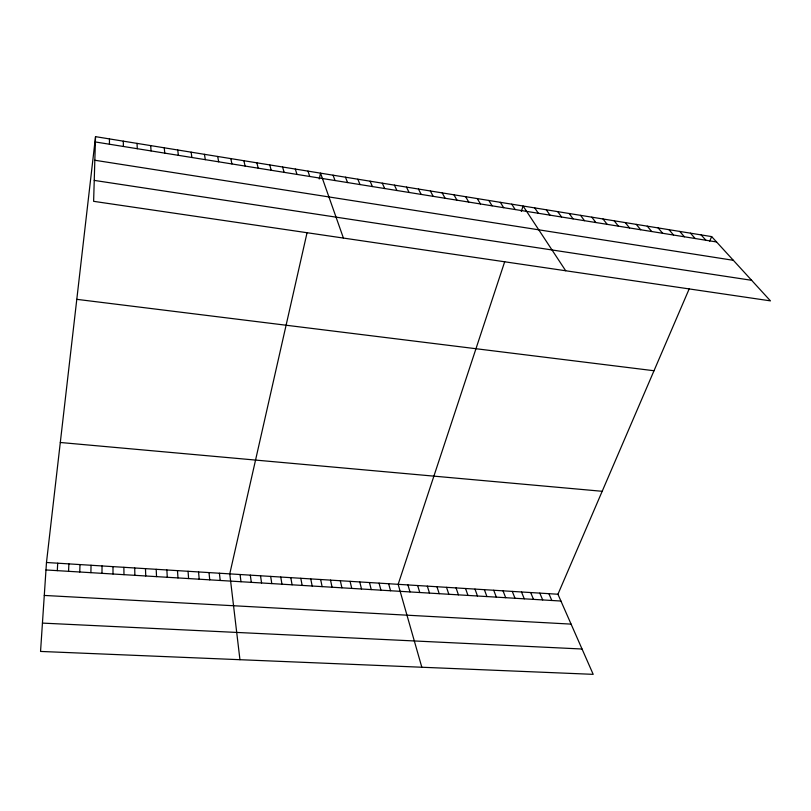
<?xml version="1.0" encoding="UTF-8"?>
<svg xmlns="http://www.w3.org/2000/svg" width="811" height="811" viewBox="0 0 811 811"><rect width="100%" height="100%" fill="white"/><g stroke="black" fill="none" stroke-linecap="round" stroke-linejoin="round"><path stroke-width="1.22" d="M109.434 144.226L109.455 138.914M101.973 573.336L102.044 565.946M90.893 572.667L91.045 565.267M95.536 136.654L93.62 201.331L770.45 300.871L711.663 236.609L95.536 136.654L46.48 562.499L40.55 651.436L593.196 674.346L557.938 594.24L689.208 288.838M79.752 571.998L79.995 564.578M68.56 571.329L68.884 563.888M57.297 570.65L57.713 563.199M307.075 232.625L229.766 573.874L239.944 659.698M319.23 178.988L320.548 173.159L343.418 238.069M504.706 261.7L398.16 584.325L421.821 667.24M521.291 211.468L523.095 206.014L565.693 270.752M709.706 241.151L711.663 236.609M42.436 623.101L582.045 649.013M44.281 595.436L571.086 624.115M45.984 569.961L560.918 601.032M46.48 562.499L557.938 594.24M60.308 442.492L602.188 491.294M76.792 299.34L654.001 370.739M94.238 180.397L751.635 280.302M94.836 160.254L733.337 260.311M95.374 141.966L716.559 241.962M701.079 234.886L705.905 240.249M690.435 233.162L695.189 238.525M679.73 231.429L684.413 236.792M668.974 229.675L673.576 235.048M658.137 227.921L662.668 233.284M647.249 226.157L651.699 231.52M636.29 224.383L640.67 229.746M625.271 222.589L629.569 227.962M614.191 220.795L618.408 226.157M603.039 218.98L607.175 224.353M591.817 217.166L595.872 222.538M580.534 215.331L584.508 220.704M569.19 213.496L573.073 218.869M557.765 211.641L561.567 217.013M546.279 209.775L549.99 215.148M534.723 207.9L538.342 213.273M511.741 204.169L515.188 209.542M500.326 202.324L503.682 207.697M488.83 200.459L492.105 205.832M477.273 198.583L480.457 203.956M465.656 196.698L468.738 202.071M453.957 194.802L456.948 200.175M442.198 192.886L445.097 198.259M430.357 190.97L433.165 196.343M418.456 189.034L421.162 194.407M406.473 187.098L409.079 192.46M394.42 185.141L396.934 190.504M382.295 183.174L384.708 188.537M548.895 593.682L551.825 600.485M370.1 181.198L372.411 186.56M539.802 593.115L542.691 599.927M530.678 592.547L533.506 599.38M357.823 179.201L360.033 184.563M521.503 591.979L524.281 598.822M512.288 591.412L515.005 598.254M345.476 177.203L347.574 182.566M503.033 590.834L505.689 597.697M493.727 590.256L496.322 597.129M333.047 175.186L335.044 180.549M484.38 589.678L486.924 596.561M474.982 589.09L477.466 595.994M465.544 588.512L467.967 595.416M456.056 587.914L458.428 594.848M446.526 587.326L448.828 594.27M307.967 171.111L309.751 176.474M436.947 586.728L439.197 593.682M427.326 586.14L429.506 593.105M295.316 169.063L296.978 174.416M417.645 585.532L419.774 592.517M407.933 584.934L409.991 591.918M282.573 166.995L284.134 172.348M388.631 583.738L390.567 590.753M269.759 164.917L271.209 170.269M379.061 583.139L380.937 590.175M369.441 582.541L371.256 589.587M256.864 162.818L258.192 168.171M359.78 581.943L361.524 588.999M350.068 581.345L351.751 588.411M340.316 580.737L341.928 587.813M243.878 160.72L245.104 166.062M330.503 580.129L332.054 587.225M320.649 579.52L322.139 586.627M230.821 158.601L231.926 163.944M310.755 578.902L312.174 586.018M300.8 578.284L302.148 585.42M217.683 156.462L218.666 161.815M290.804 577.665L292.082 584.812M280.758 577.037L281.964 584.204M204.453 154.323L205.315 159.666M270.661 576.408L271.797 583.585M260.513 575.78L261.578 582.967M250.315 575.151L251.309 582.349M191.143 152.164L191.883 157.496M240.066 574.512L240.989 581.73M177.741 149.984L178.359 155.327M219.416 573.235L220.197 580.473M209.015 572.586L209.725 579.845M164.268 147.805L164.755 153.127M198.553 571.937L199.192 579.206M188.051 571.289L188.608 578.567M150.694 145.595L151.059 150.927M177.487 570.63L177.974 577.929M166.873 569.971L167.279 577.28M137.039 143.385L137.272 148.707M156.209 569.312L156.533 576.631M145.483 568.643L145.737 575.982M134.707 567.974L134.879 575.323M123.292 141.155L123.404 146.477M123.88 567.305L123.971 574.664M112.993 566.625L113.003 574.006"/></g></svg>
